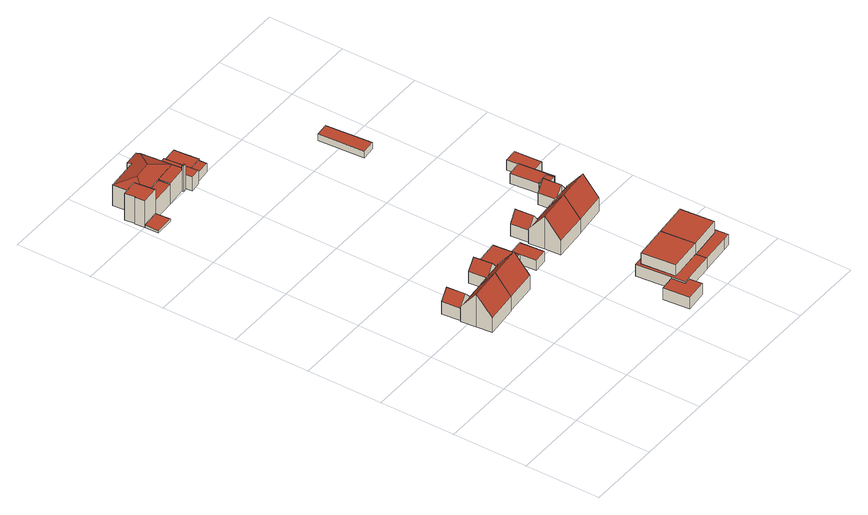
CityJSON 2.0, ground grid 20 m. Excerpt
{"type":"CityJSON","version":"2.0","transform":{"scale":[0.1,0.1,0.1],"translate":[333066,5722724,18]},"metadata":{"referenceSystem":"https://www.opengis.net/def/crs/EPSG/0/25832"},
"CityObjects":{
"building1":{"type":"Building","attributes":{"Geometrietyp2DReferenz":"3000","Gemeindeschluessel":"05170048","function":"31001_1010","roofType":"3100","measuredHeight":6.14},"address":[{"country":"Germany","locality":"Wesel","thoroughfareNumber":"9","thoroughfareName":"Am Weißen Stein"}],"geometry":[{"type":"Solid","lod":"2","boundaries":[[[[0,1,2,3]],[[4,5,1,0]],[[6,7,5,4]],[[3,2,7,6]],[[0,8,4]],[[6,9,3]],[[3,9,8,0]],[[4,8,9,6]],[[1,5,7,2]]]],"semantics":{"surfaces":[{"type":"WallSurface"},{"type":"RoofSurface"},{"type":"GroundSurface"}],"values":[[0,0,0,0,0,0,1,1,2]]}}]},
"building2":{"type":"Building","attributes":{"Geometrietyp2DReferenz":"3000","Gemeindeschluessel":"05170048","function":"31001_1010","roofType":"3100","measuredHeight":9.5},"address":[{"country":"Germany","locality":"Wesel","thoroughfareNumber":"9","thoroughfareName":"Am Weißen Stein"}],"geometry":[{"type":"Solid","lod":"2","boundaries":[[[[10,11,12,13]],[[14,15,11,10]],[[16,17,15,14]],[[18,19,17,16]],[[20,21,19,18]],[[22,23,21,20]],[[24,25,23,22]],[[13,12,25,24]],[[20,18,16,14,10,22]],[[13,24,22,10]],[[11,15,17,19,21,23,25,12]]]],"semantics":{"surfaces":[{"type":"WallSurface"},{"type":"RoofSurface"},{"type":"GroundSurface"}],"values":[[0,0,0,0,0,0,0,0,1,1,2]]}}]},
"building3":{"type":"Building","attributes":{"Geometrietyp2DReferenz":"3000","Gemeindeschluessel":"05170048","function":"31001_1010","roofType":"3100","measuredHeight":9.31},"address":[{"country":"Germany","locality":"Wesel","thoroughfareNumber":"11","thoroughfareName":"Am Weißen Stein"}],"geometry":[{"type":"Solid","lod":"2","boundaries":[[[[26,27,28,29]],[[24,30,27,26]],[[22,31,30,24]],[[20,32,31,22]],[[33,34,32,20]],[[35,36,34,33]],[[37,38,36,35]],[[39,40,38,37]],[[41,42,40,39]],[[29,28,42,41]],[[41,39,37,35,33,20,22,29]],[[24,26,29,22]],[[27,30,31,32,34,36,38,40,42,28]]]],"semantics":{"surfaces":[{"type":"WallSurface"},{"type":"RoofSurface"},{"type":"GroundSurface"}],"values":[[0,0,0,0,0,0,0,0,0,0,1,1,2]]}}]},
"building4":{"type":"Building","attributes":{"Geometrietyp2DReferenz":"3000","Gemeindeschluessel":"05170048","function":"51009_1610","roofType":"9999","measuredHeight":0.633},"geometry":[{"type":"Solid","lod":"2","boundaries":[[[[43,44,45,46]],[[44,47,48,45]],[[43,49,47,44]],[[46,50,49,43]],[[45,48,50,46]],[[47,49,50,48]]]],"semantics":{"surfaces":[{"type":"RoofSurface"},{"type":"WallSurface"},{"type":"GroundSurface"}],"values":[[0,1,1,1,1,2]]}}]},
"building5":{"type":"Building","attributes":{"Geometrietyp2DReferenz":"3000","Gemeindeschluessel":"05170048","function":"31001_1010","roofType":"1000","measuredHeight":7.75},"address":[{"country":"Germany","locality":"Wesel","thoroughfareNumber":"22","thoroughfareName":"Hagelkreuzweg"}],"geometry":[{"type":"Solid","lod":"2","boundaries":[[[[51,52,53,54]],[[55,56,52,51]],[[57,50,56,55]],[[58,59,50,57]],[[60,61,59,58]],[[62,63,61,60]],[[54,53,63,62]],[[60,58,57,55,51,54,62]],[[52,56,50,59,61,63,53]]]],"semantics":{"surfaces":[{"type":"WallSurface"},{"type":"RoofSurface"},{"type":"GroundSurface"}],"values":[[0,0,0,0,0,0,0,1,2]]}}]},
"building6":{"type":"Building","attributes":{"Geometrietyp2DReferenz":"3000","Gemeindeschluessel":"05170048","function":"31001_1010","roofType":"3100","measuredHeight":5.9},"address":[{"country":"Germany","locality":"Wesel","thoroughfareNumber":"11","thoroughfareName":"Am Weißen Stein"}],"geometry":[{"type":"Solid","lod":"2","boundaries":[[[[64,65,66,67]],[[68,69,65,64]],[[70,71,69,68]],[[67,66,71,70]],[[64,72,68]],[[70,73,67]],[[67,73,72,64]],[[68,72,73,70]],[[65,69,71,66]]]],"semantics":{"surfaces":[{"type":"WallSurface"},{"type":"RoofSurface"},{"type":"GroundSurface"}],"values":[[0,0,0,0,0,0,1,1,2]]}}]},
"building7":{"type":"Building","attributes":{"Gemeindeschluessel":"05170048","Geometrietyp2DReferenz":"3000","function":"31001_2463"},"children":["building7-1","building7-2"]},
"building7-1":{"type":"BuildingPart","attributes":{"roofType":"1000","measuredHeight":2.91},"parents":["building7"],"geometry":[{"type":"MultiSurface","lod":"2","boundaries":[[[74,38,40,75]],[[76,36,38,74]],[[77,78,36,76]],[[79,80,78,77]],[[81,82,80,79]],[[83,84,82,81]],[[85,86,84,83]],[[83,81,79,77,76,74,75,87,85]],[[40,38,36,78,80,82,84,86,88]],[[89,90,40,88]],[[87,75,90,89]],[[91,89,88,86]],[[85,87,89,91]]],"semantics":{"surfaces":[{"type":"WallSurface"},{"type":"RoofSurface"},{"type":"GroundSurface"},{"type":"ClosureSurface"}],"values":[0,0,0,0,0,0,0,1,2,0,3,0,3]}}]},
"building7-2":{"type":"BuildingPart","attributes":{"roofType":"1000","measuredHeight":2.97},"parents":["building7"],"geometry":[{"type":"MultiSurface","lod":"2","boundaries":[[[92,93,91,94]],[[95,90,93,92]],[[94,96,95,92]],[[89,91,93,90]],[[95,96,87,75]],[[89,90,75,87]],[[96,94,85,87]],[[91,89,87,85]]],"semantics":{"surfaces":[{"type":"WallSurface"},{"type":"RoofSurface"},{"type":"GroundSurface"},{"type":"ClosureSurface"}],"values":[0,0,1,2,0,3,0,3]}}]},
"building8":{"type":"Building","attributes":{"Gemeindeschluessel":"05170048","Geometrietyp2DReferenz":"3000","function":"31001_1010"},"address":[{"country":"Germany","locality":"Wesel","thoroughfareNumber":"24a","thoroughfareName":"Hagelkreuzweg"}],"children":["building8-1","building8-2","building8-3","building8-4"]},
"building8-1":{"type":"BuildingPart","attributes":{"roofType":"3200","measuredHeight":7.14},"parents":["building8"],"geometry":[{"type":"MultiSurface","lod":"2","boundaries":[[[97,98,99,100]],[[101,102,103,104]],[[105,106,102,101]],[[107,108,106,105]],[[109,110,108,107]],[[111,112,110,109]],[[113,114,112,111]],[[100,99,114,113]],[[115,100,113,111,109,107,116]],[[107,105,101,116]],[[116,101,104,117,97,115]],[[97,100,115]],[[98,118,103,102,106,108,110,112,114,99]],[[117,118,98,97]],[[117,104,119,120]],[[103,118,120,119]]],"semantics":{"surfaces":[{"type":"WallSurface"},{"type":"RoofSurface"},{"type":"GroundSurface"},{"type":"ClosureSurface"}],"values":[0,0,0,0,0,0,0,0,1,1,1,1,2,3,0,3]}}]},
"building8-2":{"type":"BuildingPart","attributes":{"roofType":"1000","measuredHeight":5.85},"parents":["building8"],"geometry":[{"type":"MultiSurface","lod":"2","boundaries":[[[121,122,98,97]],[[123,124,125,126]],[[121,97,117,123,126]],[[118,98,122,125,124]],[[123,117,120,127]],[[118,124,127,120]],[[97,98,118,117]],[[121,126,125,122]]],"semantics":{"surfaces":[{"type":"WallSurface"},{"type":"RoofSurface"},{"type":"GroundSurface"},{"type":"ClosureSurface"}],"values":[0,0,1,2,0,3,3,3]}}]},
"building8-3":{"type":"BuildingPart","attributes":{"roofType":"1000","measuredHeight":7.28},"address":[{"country":"Germany","locality":"Wesel","thoroughfareNumber":"24a","thoroughfareName":"Hagelkreuzweg"}],"parents":["building8"],"geometry":[{"type":"MultiSurface","lod":"2","boundaries":[[[128,129,122,130]],[[131,132,129,128]],[[133,125,132,131]],[[128,130,133,131]],[[122,129,132,125]],[[133,130,121,126]],[[122,125,126,121]]],"semantics":{"surfaces":[{"type":"WallSurface"},{"type":"RoofSurface"},{"type":"GroundSurface"},{"type":"ClosureSurface"}],"values":[0,0,0,1,2,0,3]}}]},
"building8-4":{"type":"BuildingPart","attributes":{"roofType":"1000","measuredHeight":5.74},"address":[{"country":"Germany","locality":"Wesel","thoroughfareNumber":"24a","thoroughfareName":"Hagelkreuzweg"}],"parents":["building8"],"geometry":[{"type":"Solid","lod":"2","boundaries":[[[[134,135,124,127]],[[119,103,135,134]],[[127,120,119,134]],[[118,124,135,103]],[[119,120,118,103]],[[120,127,124,118]]]],"semantics":{"surfaces":[{"type":"WallSurface"},{"type":"RoofSurface"},{"type":"GroundSurface"},{"type":"ClosureSurface"}],"values":[[0,0,1,2,3,3]]}}]},
"building9":{"type":"Building","attributes":{"Geometrietyp2DReferenz":"3000","Gemeindeschluessel":"05170048","function":"31001_2463","roofType":"1000","measuredHeight":3.3},"address":[{"country":"Germany","locality":"Wesel","thoroughfareNumber":"26","thoroughfareName":"Am Weißen Stein"}],"geometry":[{"type":"Solid","lod":"2","boundaries":[[[[136,137,138,139]],[[140,141,137,136]],[[142,143,141,140]],[[144,145,143,142]],[[146,147,145,144]],[[139,138,147,146]],[[144,142,140,136,139,146]],[[137,141,143,145,147,138]]]],"semantics":{"surfaces":[{"type":"WallSurface"},{"type":"RoofSurface"},{"type":"GroundSurface"}],"values":[[0,0,0,0,0,0,1,2]]}}]},
"building10":{"type":"Building","attributes":{"Geometrietyp2DReferenz":"3000","Gemeindeschluessel":"05170048","function":"31001_2463","roofType":"1000","measuredHeight":2.9},"geometry":[{"type":"Solid","lod":"2","boundaries":[[[[148,149,150,151]],[[152,153,149,148]],[[83,84,153,152]],[[81,82,84,83]],[[151,150,82,81]],[[83,152,148,151,81]],[[149,153,84,82,150]]]],"semantics":{"surfaces":[{"type":"WallSurface"},{"type":"RoofSurface"},{"type":"GroundSurface"}],"values":[[0,0,0,0,0,1,2]]}}]},
"building11":{"type":"Building","attributes":{"Geometrietyp2DReferenz":"3000","Gemeindeschluessel":"05170048","function":"31001_2463","roofType":"1000","measuredHeight":4.01},"address":[{"country":"Germany","locality":"Wesel","thoroughfareNumber":"24a","thoroughfareName":"Hagelkreuzweg"}],"geometry":[{"type":"Solid","lod":"2","boundaries":[[[[154,155,156,157]],[[158,159,155,154]],[[160,161,159,158]],[[157,156,161,160]],[[158,154,157,160]],[[155,159,161,156]]]],"semantics":{"surfaces":[{"type":"WallSurface"},{"type":"RoofSurface"},{"type":"GroundSurface"}],"values":[[0,0,0,0,1,2]]}}]},
"building12":{"type":"Building","attributes":{"Gemeindeschluessel":"05170048","Geometrietyp2DReferenz":"3000","function":"31001_1010"},"address":[{"country":"Germany","locality":"Wesel","thoroughfareNumber":"26","thoroughfareName":"Am Weißen Stein"}],"children":["building12-1","building12-2"]},
"building12-1":{"type":"BuildingPart","attributes":{"roofType":"1000","measuredHeight":6.32},"parents":["building12"],"geometry":[{"type":"MultiSurface","lod":"2","boundaries":[[[162,163,164,165]],[[162,165,166,167]],[[164,163,168,169]],[[166,165,170,171]],[[164,169,171,170]],[[162,167,172,173]],[[168,163,173,172]],[[167,166,171,172]],[[169,168,172,171]]],"semantics":{"surfaces":[{"type":"WallSurface"},{"type":"RoofSurface"},{"type":"GroundSurface"},{"type":"ClosureSurface"}],"values":[0,1,2,0,3,0,3,0,3]}}]},
"building12-2":{"type":"BuildingPart","attributes":{"roofType":"1000","measuredHeight":3.35},"address":[{"country":"Germany","locality":"Wesel","thoroughfareNumber":"26","thoroughfareName":"Am Weißen Stein"}],"parents":["building12"],"geometry":[{"type":"MultiSurface","lod":"2","boundaries":[[[174,175,176,173]],[[177,178,175,174]],[[179,180,178,177]],[[181,182,180,179]],[[183,184,182,181]],[[185,186,184,183]],[[170,187,186,185]],[[170,185,183,181,179,177,174,173,172,171]],[[176,175,178,180,182,184,186,187,188,189]],[[168,163,176,189]],[[172,173,163,168]],[[164,169,188,187]],[[170,171,169,164]],[[169,168,189,188]],[[171,172,168,169]]],"semantics":{"surfaces":[{"type":"WallSurface"},{"type":"RoofSurface"},{"type":"GroundSurface"},{"type":"ClosureSurface"}],"values":[0,0,0,0,0,0,0,1,2,0,3,0,3,0,3]}}]},
"building13":{"type":"Building","attributes":{"Geometrietyp2DReferenz":"3000","Gemeindeschluessel":"05170048","function":"31001_2723","roofType":"1000","measuredHeight":2.67},"address":[{"country":"Germany","locality":"Wesel","thoroughfareNumber":"26","thoroughfareName":"Hagelkreuzweg"}],"geometry":[{"type":"Solid","lod":"2","boundaries":[[[[190,191,192,193]],[[194,195,191,190]],[[196,197,195,194]],[[193,192,197,196]],[[194,190,193,196]],[[191,195,197,192]]]],"semantics":{"surfaces":[{"type":"WallSurface"},{"type":"RoofSurface"},{"type":"GroundSurface"}],"values":[[0,0,0,0,1,2]]}}]},
"building14":{"type":"Building","attributes":{"Geometrietyp2DReferenz":"3000","Gemeindeschluessel":"05170048","function":"31001_2463","roofType":"1000","measuredHeight":2.73},"address":[{"country":"Germany","locality":"Wesel","thoroughfareNumber":"26","thoroughfareName":"Hagelkreuzweg"}],"geometry":[{"type":"Solid","lod":"2","boundaries":[[[[198,199,200,201]],[[202,203,199,198]],[[204,205,203,202]],[[206,207,205,204]],[[193,208,207,206]],[[196,209,208,193]],[[201,200,209,196]],[[193,206,204,202,198,201,196]],[[199,203,205,207,208,209,200]]]],"semantics":{"surfaces":[{"type":"WallSurface"},{"type":"RoofSurface"},{"type":"GroundSurface"}],"values":[[0,0,0,0,0,0,0,1,2]]}}]},
"building15":{"type":"Building","attributes":{"Geometrietyp2DReferenz":"3000","Gemeindeschluessel":"05170048","function":"31001_1010","roofType":"3100","measuredHeight":6.31},"address":[{"country":"Germany","locality":"Wesel","thoroughfareNumber":"13","thoroughfareName":"Am Weißen Stein"}],"geometry":[{"type":"Solid","lod":"2","boundaries":[[[[210,211,212,213]],[[214,215,211,210]],[[216,217,215,214]],[[213,212,217,216]],[[210,218,214]],[[216,219,213]],[[213,219,218,210]],[[214,218,219,216]],[[211,215,217,212]]]],"semantics":{"surfaces":[{"type":"WallSurface"},{"type":"RoofSurface"},{"type":"GroundSurface"}],"values":[[0,0,0,0,0,0,1,1,2]]}}]},
"building16":{"type":"Building","attributes":{"Geometrietyp2DReferenz":"3000","Gemeindeschluessel":"05170048","function":"31001_1010","roofType":"3100","measuredHeight":9.55},"address":[{"country":"Germany","locality":"Wesel","thoroughfareNumber":"13","thoroughfareName":"Am Weißen Stein"}],"geometry":[{"type":"Solid","lod":"2","boundaries":[[[[220,221,222,223]],[[224,225,221,220]],[[226,215,225,224]],[[227,211,215,226]],[[228,229,211,227]],[[230,231,229,228]],[[232,233,231,230]],[[223,222,233,232]],[[228,227,226,224,220,230]],[[223,232,230,220]],[[221,225,215,211,229,231,233,222]]]],"semantics":{"surfaces":[{"type":"WallSurface"},{"type":"RoofSurface"},{"type":"GroundSurface"}],"values":[[0,0,0,0,0,0,0,0,1,1,2]]}}]},
"building17":{"type":"Building","attributes":{"Gemeindeschluessel":"05170048","Geometrietyp2DReferenz":"3000","function":"31001_1010"},"address":[{"country":"Germany","locality":"Wesel","thoroughfareNumber":"26a","thoroughfareName":"Am Weißen Stein"}],"children":["building17-1","building17-2"]},
"building17-1":{"type":"BuildingPart","attributes":{"roofType":"1000","measuredHeight":6.31},"parents":["building17"],"geometry":[{"type":"MultiSurface","lod":"2","boundaries":[[[165,164,163,162]],[[234,235,165,162]],[[236,237,163,164]],[[165,235,238,239]],[[236,164,239,238]],[[235,234,240,238]],[[237,236,238,240]],[[234,162,241,240]],[[163,237,240,241]]],"semantics":{"surfaces":[{"type":"WallSurface"},{"type":"RoofSurface"},{"type":"GroundSurface"},{"type":"ClosureSurface"}],"values":[0,1,2,0,3,0,3,0,3]}}]},
"building17-2":{"type":"BuildingPart","attributes":{"roofType":"1000","measuredHeight":3.15},"address":[{"country":"Germany","locality":"Wesel","thoroughfareNumber":"26a","thoroughfareName":"Am Weißen Stein"}],"parents":["building17"],"geometry":[{"type":"Solid","lod":"2","boundaries":[[[[242,243,244,245]],[[246,247,243,242]],[[248,249,247,246]],[[241,163,249,248]],[[250,251,164,239]],[[252,253,251,250]],[[245,244,253,252]],[[250,239,238,240,241,248,246,242,245,252]],[[243,247,249,163,237,236,164,251,253,244]],[[241,240,237,163]],[[240,238,236,237]],[[238,239,164,236]]]],"semantics":{"surfaces":[{"type":"WallSurface"},{"type":"RoofSurface"},{"type":"GroundSurface"},{"type":"ClosureSurface"}],"values":[[0,0,0,0,0,0,0,1,2,3,3,3]]}}]},
"building18":{"type":"Building","attributes":{"Geometrietyp2DReferenz":"3000","Gemeindeschluessel":"05170048","function":"31001_1010","roofType":"3100","measuredHeight":9.36},"address":[{"country":"Germany","locality":"Wesel","thoroughfareNumber":"15","thoroughfareName":"Am Weißen Stein"}],"geometry":[{"type":"Solid","lod":"2","boundaries":[[[[230,254,255,232]],[[228,256,254,230]],[[257,258,256,228]],[[259,260,258,257]],[[261,262,260,259]],[[263,264,262,261]],[[265,266,264,263]],[[232,255,266,265]],[[261,259,257,228,230,263]],[[232,265,263,230]],[[254,256,258,260,262,264,266,255]]]],"semantics":{"surfaces":[{"type":"WallSurface"},{"type":"RoofSurface"},{"type":"GroundSurface"}],"values":[[0,0,0,0,0,0,0,0,1,1,2]]}}]},
"building19":{"type":"Building","attributes":{"Geometrietyp2DReferenz":"3000","Gemeindeschluessel":"05170048","function":"31001_1010","roofType":"3100","measuredHeight":6.12},"address":[{"country":"Germany","locality":"Wesel","thoroughfareNumber":"15","thoroughfareName":"Am Weißen Stein"}],"geometry":[{"type":"Solid","lod":"2","boundaries":[[[[267,258,268,269]],[[270,271,258,267]],[[272,273,271,270]],[[274,275,273,272]],[[276,277,275,274]],[[278,279,277,276]],[[280,260,279,278]],[[269,268,260,280]],[[270,267,269,272]],[[280,278,276,274,272,269]],[[258,271,273,275,277,279,260,268]]]],"semantics":{"surfaces":[{"type":"WallSurface"},{"type":"RoofSurface"},{"type":"GroundSurface"}],"values":[[0,0,0,0,0,0,0,0,1,1,2]]}}]},
"building20":{"type":"Building","attributes":{"Gemeindeschluessel":"05170048","Geometrietyp2DReferenz":"3000","function":"31001_2463"},"address":[{"country":"Germany","locality":"Wesel","thoroughfareNumber":"15","thoroughfareName":"Am Weißen Stein"}],"children":["building20-1","building20-2"]},
"building20-1":{"type":"BuildingPart","attributes":{"roofType":"1000","measuredHeight":2.89},"parents":["building20"],"geometry":[{"type":"MultiSurface","lod":"2","boundaries":[[[281,282,283,284]],[[285,286,282,281]],[[287,288,286,285]],[[289,290,288,287]],[[291,292,290,289]],[[293,294,295,296]],[[284,283,294,293]],[[296,297,298,291,289,287,285,281,284,293]],[[282,286,288,290,292,299,300,295,294,283]],[[301,302,299,292]],[[302,301,291,298]],[[302,303,300,299]],[[303,302,298,297]],[[303,304,295,300]],[[304,303,297,296]]],"semantics":{"surfaces":[{"type":"WallSurface"},{"type":"RoofSurface"},{"type":"GroundSurface"},{"type":"ClosureSurface"}],"values":[0,0,0,0,0,0,0,1,2,0,3,0,3,0,3]}}]},
"building20-2":{"type":"BuildingPart","attributes":{"roofType":"1000","measuredHeight":2.65},"address":[{"country":"Germany","locality":"Wesel","thoroughfareNumber":"15","thoroughfareName":"Am Weißen Stein"}],"parents":["building20"],"geometry":[{"type":"Solid","lod":"2","boundaries":[[[[305,306,301,291]],[[296,304,306,305]],[[305,291,298,297,296]],[[302,301,306,304,303]],[[298,302,303,297]],[[291,301,302,298]],[[297,303,304,296]]]],"semantics":{"surfaces":[{"type":"WallSurface"},{"type":"RoofSurface"},{"type":"GroundSurface"},{"type":"ClosureSurface"}],"values":[[0,0,1,2,3,3,3]]}}]},
"building21":{"type":"Building","attributes":{"Geometrietyp2DReferenz":"3000","Gemeindeschluessel":"05170048","function":"31001_1313","roofType":"1000","measuredHeight":1.95},"address":[{"country":"Germany","locality":"Wesel","thoroughfareNumber":"30","thoroughfareName":"Hagelkreuzweg"}],"geometry":[{"type":"Solid","lod":"2","boundaries":[[[[307,308,309,310]],[[311,312,308,307]],[[313,314,312,311]],[[310,309,314,313]],[[311,307,310,313]],[[308,312,314,309]]]],"semantics":{"surfaces":[{"type":"WallSurface"},{"type":"RoofSurface"},{"type":"GroundSurface"}],"values":[[0,0,0,0,1,2]]}}]},
"building22":{"type":"Building","attributes":{"Geometrietyp2DReferenz":"3000","Gemeindeschluessel":"05170048","function":"31001_2723","roofType":"1000","measuredHeight":2.9},"address":[{"country":"Germany","locality":"Wesel","thoroughfareNumber":"17","thoroughfareName":"Am Weißen Stein"}],"geometry":[{"type":"Solid","lod":"2","boundaries":[[[[315,316,317,318]],[[319,320,316,315]],[[321,322,320,319]],[[318,317,322,321]],[[319,315,318,321]],[[316,320,322,317]]]],"semantics":{"surfaces":[{"type":"WallSurface"},{"type":"RoofSurface"},{"type":"GroundSurface"}],"values":[[0,0,0,0,1,2]]}}]}
},
"vertices":[
[174,412,64],[174,412,28],[168,462,28],[168,462,64],[128,408,64],[128,408,28],[123,457,64],[123,457,28],[151,410,90],[146,460,90],
[131,366,122],[131,366,27],[135,325,27],[135,325,69],[127,408,69],[127,408,27],[128,408,68],[128,408,27],[174,412,69],[174,412,27],[214,416,69],[214,416,27],[218,375,122],[218,375,27],[222,334,69],[222,334,27],
[309,343,69],[309,343,29],[305,384,29],[305,384,122],[222,334,29],[218,375,29],[214,416,29],[253,420,69],[253,420,29],[298,425,68],[298,425,29],[301,426,69],[301,426,29],[301,419,77],[301,419,29],[303,406,94],[303,406,29],
[5,1154,28],[55,1156,28],[52,1195,28],[4,1191,28],[55,1156,21],[52,1195,21],[5,1154,21],[4,1191,21],
[48,1225,98],[48,1225,21],[45,1249,21],[45,1249,98],[51,1195,98],[51,1195,21],[4,1191,98],[1,1217,98],[1,1217,21],[3,1217,98],[3,1217,21],[0,1245,98],[0,1245,21],
[298,425,63],[298,425,30],[293,475,30],[293,475,63],[253,420,63],[253,420,30],[248,470,63],[248,470,30],[276,423,89],[271,472,89],
[301,426,58],[301,419,58],[298,425,58],[293,475,58],[293,475,29],[363,482,58],[363,482,29],[368,434,58],[368,434,29],[370,413,58],[370,413,29],[313,407,58],[313,407,29],[312,420,58],[312,420,29],[312,420,30],[301,419,30],[313,407,30],
[303,406,60],[303,406,30],[313,407,60],[301,419,60],[312,420,60],
[178,1238,68],[178,1238,9],[170,1319,9],[170,1319,68],[48,1225,68],[48,1225,9],[49,1226,9],[49,1226,68],[45,1249,68],[45,1249,9],[40,1305,68],[40,1305,9],[129,1314,68],[129,1314,9],[128,1327,64],[128,1327,9],[169,1330,64],[169,1330,9],[134,1274,80],[84,1269,80],[116,1232,68],[116,1232,9],[49,1226,66],[116,1232,66],
[181,1207,68],[181,1207,9],[119,1201,68],[119,1201,9],[173,1206,9],[173,1206,68],[119,1201,66],
[181,1202,82],[181,1202,9],[181,1207,82],[173,1201,82],[173,1201,9],[173,1206,82],
[52,1195,66],[52,1195,9],
[514,47,60],[514,47,27],[496,45,27],[496,45,60],[518,13,60],[518,13,27],[460,7,60],[460,7,27],[453,77,60],[453,77,27],[493,81,60],[493,81,27],
[411,373,58],[411,373,29],[405,437,29],[405,437,58],[374,370,58],[374,370,29],
[212,1188,51],[212,1188,11],[203,1277,11],[203,1277,51],[184,1185,51],[184,1185,11],[175,1274,51],[175,1274,11],
[593,84,94],[593,84,31],[584,174,31],[584,174,94],[494,165,94],[503,76,94],[503,76,31],[494,165,31],[584,174,63],[494,165,63],[503,76,63],[593,84,63],
[596,55,63],[596,55,30],[593,84,30],[514,47,63],[514,47,30],[496,45,63],[496,45,30],[493,81,63],[493,81,30],[484,174,63],[484,174,30],[583,184,63],[583,184,30],[584,174,30],[494,165,30],[503,76,30],
[251,1192,44],[251,1192,18],[249,1214,18],[249,1214,44],[215,1189,44],[215,1189,18],[213,1211,44],[213,1211,18],
[204,1277,44],[204,1277,17],[210,1211,17],[210,1211,44],[248,1281,44],[248,1281,17],[250,1251,44],[250,1251,17],[254,1214,44],[254,1214,17],[249,1214,17],[213,1211,17],
[490,445,64],[490,445,29],[485,493,29],[485,493,64],[447,440,64],[447,440,29],[442,489,64],[442,489,29],[468,442,92],[464,491,92],
[448,398,124],[448,398,29],[452,356,29],[452,356,70],[444,440,70],[444,440,29],[447,440,70],[490,445,70],[533,449,70],[533,449,29],[536,407,124],[536,407,29],[540,364,70],[540,364,29],
[682,93,94],[674,183,94],[674,183,31],[682,93,31],[674,183,62],[584,174,62],[682,93,62],[593,84,62],
[695,64,62],[695,64,31],[691,100,31],[691,100,62],[676,62,62],[676,62,31],[596,55,62],[596,55,31],[583,184,62],[583,184,31],[683,193,62],[683,193,31],
[536,407,31],[540,364,31],[533,449,31],[574,453,70],[574,453,31],[617,456,70],[617,456,31],[619,457,70],[619,457,31],[623,415,124],[623,415,31],[627,373,70],[627,373,31],
[574,453,64],[595,455,31],[595,455,92],[569,501,64],[569,501,31],[591,503,92],[591,503,31],[608,505,70],[608,505,31],[610,505,67],[610,505,31],[612,505,64],[612,505,31],[617,456,64],
[605,524,58],[605,524,29],[606,524,29],[606,524,58],[598,598,58],[598,598,29],[638,602,58],[638,602,29],[647,509,58],[647,509,29],[644,509,58],[644,509,29],[608,505,58],[608,505,29],[610,505,29],[610,505,58],[608,525,58],[642,528,58],[642,528,29],[608,525,29],[644,509,32],[642,528,32],[608,525,32],[610,505,32],
[612,505,58],[612,505,32],
[527,927,43],[527,927,24],[517,1050,24],[517,1050,43],[491,924,43],[491,924,24],[482,1047,43],[482,1047,24],
[672,637,55],[672,637,26],[635,634,26],[635,634,55],[676,565,55],[676,565,26],[642,562,55],[642,562,26]
]}
